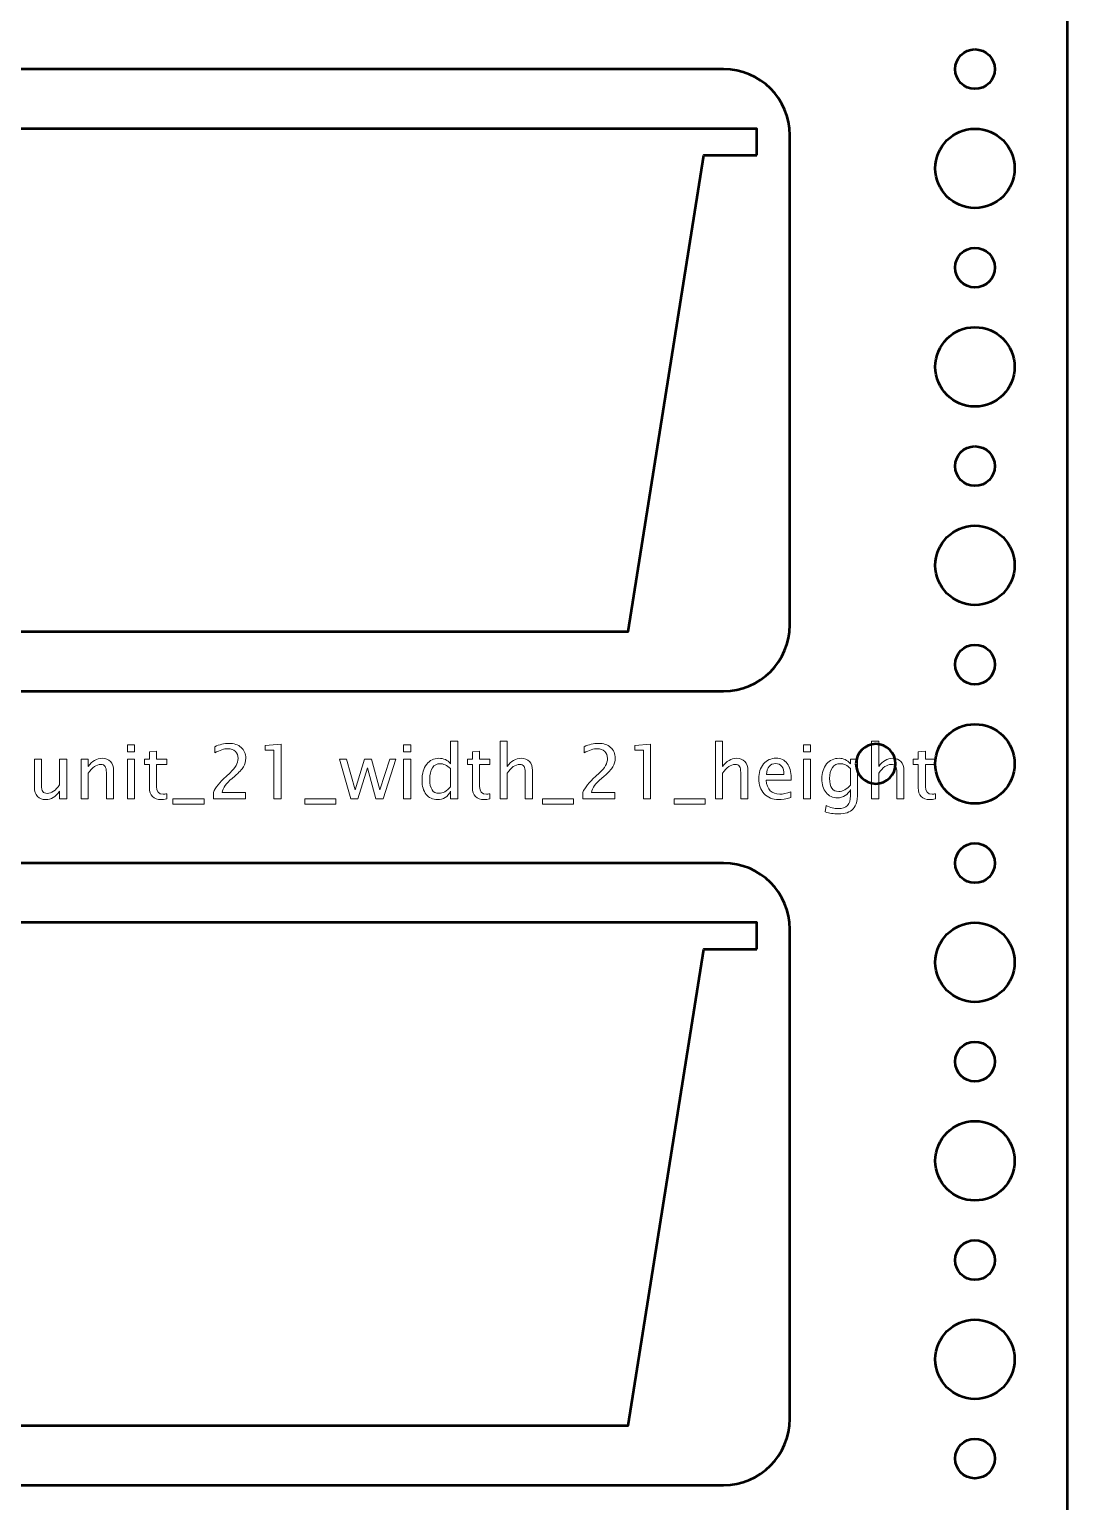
# Model space of a CAD drawing. Header units: centimetres. Extents: x -15.7 to 15.7, y -15.7 to 15.7.
# Drawn here: x 7.85 to 15.7, y -2.48 to 8.65 of the extents above; entities that cross this region are included whole.
import ezdxf

# ---------------------------------------------------------------- set-up
doc = ezdxf.new("R2010")
doc.units = ezdxf.units.CM
doc.header["$MEASUREMENT"] = 0
doc.layers.add('Layer 1', color=7, linetype='Continuous')

msp = doc.modelspace()

# ---------------------------------------------------------------- linework, layer by layer
at = {"layer": 'Layer 1', "lineweight": 53}
for centre, major_axis in [((15, 8.35), (0, 0.15)), ((15.00001, 7.59999), (0, 0.30001)), ((15, 6.85), (0, 0.15)), ((15.00001, 6.09999), (0, 0.30001)), ((15, 5.35), (0, 0.15)), ((15.00001, 4.59999), (0, 0.30001)), ((15, 3.85), (0, 0.15)), ((15.00001, 3.09999), (0, 0.30001)), ((15, 2.35), (0, 0.15)), ((15.00001, 1.59999), (0, 0.30001)), ((15, 0.85), (0, 0.15)), ((15.00001, 0.09999), (0, 0.30001)), ((15, -0.65), (0, 0.15)), ((15.00001, -1.40001), (0, 0.30001)), ((15, -2.15), (0, 0.15))]:
    msp.add_ellipse(centre, major_axis=major_axis, ratio=1, dxfattribs=at)
for points, knots in [([(-15.7, -15.2), (-15.7, -15.2), (-15.7, 15.2), (-15.7, 15.2), (-15.7, 15.2), (-15.7, 15.47614), (-15.47614, 15.7), (-15.2, 15.7), (-15.2, 15.7), (-15.2, 15.7), (15.2, 15.7), (15.2, 15.7), (15.2, 15.7), (15.47614, 15.7), (15.7, 15.47614), (15.7, 15.2), (15.7, 15.2), (15.7, 15.2), (15.7, -15.2), (15.7, -15.2), (15.7, -15.2), (15.7, -15.47614), (15.47614, -15.7), (15.2, -15.7), (15.2, -15.7), (15.2, -15.7), (-15.2, -15.7), (-15.2, -15.7), (-15.2, -15.7), (-15.47614, -15.7), (-15.7, -15.47614), (-15.7, -15.2)], [0, 0, 0, 0, 0.11111111, 0.11111111, 0.11111111, 0.11111111, 0.22222222, 0.22222222, 0.22222222, 0.22222222, 0.33333333, 0.33333333, 0.33333333, 0.33333333, 0.44444444, 0.44444444, 0.44444444, 0.44444444, 0.55555556, 0.55555556, 0.55555556, 0.55555556, 0.66666667, 0.66666667, 0.66666667, 0.66666667, 0.77777778, 0.77777778, 0.77777778, 0.77777778, 1, 1, 1, 1]), ([(1.4, 4.15), (1.4, 4.15), (1.4, 7.85), (1.4, 7.85), (1.4, 7.85), (1.4, 8.12614), (1.62386, 8.35), (1.9, 8.35), (1.9, 8.35), (1.9, 8.35), (13.1, 8.35), (13.1, 8.35), (13.1, 8.35), (13.37614, 8.35), (13.6, 8.12614), (13.6, 7.85), (13.6, 7.85), (13.6, 7.85), (13.6, 4.15), (13.6, 4.15), (13.6, 4.15), (13.6, 3.87386), (13.37614, 3.65), (13.1, 3.65), (13.1, 3.65), (13.1, 3.65), (1.9, 3.65), (1.9, 3.65), (1.9, 3.65), (1.62386, 3.65), (1.4, 3.87386), (1.4, 4.15)], [0, 0, 0, 0, 0.11111111, 0.11111111, 0.11111111, 0.11111111, 0.22222222, 0.22222222, 0.22222222, 0.22222222, 0.33333333, 0.33333333, 0.33333333, 0.33333333, 0.44444444, 0.44444444, 0.44444444, 0.44444444, 0.55555556, 0.55555556, 0.55555556, 0.55555556, 0.66666667, 0.66666667, 0.66666667, 0.66666667, 0.77777778, 0.77777778, 0.77777778, 0.77777778, 1, 1, 1, 1]), ([(14.1, 3.1), (14.1, 3.18284), (14.16716, 3.25), (14.25, 3.25), (14.25, 3.25), (14.33284, 3.25), (14.4, 3.18284), (14.4, 3.1), (14.4, 3.1), (14.4, 3.01716), (14.33284, 2.95), (14.25, 2.95), (14.25, 2.95), (14.16716, 2.95), (14.1, 3.01716), (14.1, 3.1)], [0, 0, 0, 0, 0.2, 0.2, 0.2, 0.2, 0.4, 0.4, 0.4, 0.4, 0.6, 0.6, 0.6, 0.6, 1, 1, 1, 1]), ([(1.4, -1.85), (1.4, -1.85), (1.4, 1.85), (1.4, 1.85), (1.4, 1.85), (1.4, 2.12614), (1.62386, 2.35), (1.9, 2.35), (1.9, 2.35), (1.9, 2.35), (13.1, 2.35), (13.1, 2.35), (13.1, 2.35), (13.37614, 2.35), (13.6, 2.12614), (13.6, 1.85), (13.6, 1.85), (13.6, 1.85), (13.6, -1.85), (13.6, -1.85), (13.6, -1.85), (13.6, -2.12614), (13.37614, -2.35), (13.1, -2.35), (13.1, -2.35), (13.1, -2.35), (1.9, -2.35), (1.9, -2.35), (1.9, -2.35), (1.62386, -2.35), (1.4, -2.12614), (1.4, -1.85)], [0, 0, 0, 0, 0.11111111, 0.11111111, 0.11111111, 0.11111111, 0.22222222, 0.22222222, 0.22222222, 0.22222222, 0.33333333, 0.33333333, 0.33333333, 0.33333333, 0.44444444, 0.44444444, 0.44444444, 0.44444444, 0.55555556, 0.55555556, 0.55555556, 0.55555556, 0.66666667, 0.66666667, 0.66666667, 0.66666667, 0.77777778, 0.77777778, 0.77777778, 0.77777778, 1, 1, 1, 1])]:
    msp.add_open_spline(points, degree=3, knots=knots, dxfattribs=at)
at = {"layer": 'Layer 1', "color": 4, "lineweight": 53}
for points in [[(13.35, 7.7), (13.35, 7.7), (12.95, 7.7), (12.95, 7.7), (12.95, 7.7), (12.95, 7.7), (12.37857, 4.1), (12.37857, 4.1), (12.37857, 4.1), (12.37857, 4.1), (2.62143, 4.1), (2.62143, 4.1), (2.62143, 4.1), (2.62143, 4.1), (2.05, 7.7), (2.05, 7.7), (2.05, 7.7), (2.05, 7.7), (1.65, 7.7), (1.65, 7.7), (1.65, 7.7), (1.65, 7.7), (1.65, 7.9), (1.65, 7.9), (1.65, 7.9), (1.65, 7.9), (13.35, 7.9), (13.35, 7.9), (13.35, 7.9), (13.35, 7.9), (13.35, 7.7), (13.35, 7.7)], [(13.35, 1.7), (13.35, 1.7), (12.95, 1.7), (12.95, 1.7), (12.95, 1.7), (12.95, 1.7), (12.37857, -1.9), (12.37857, -1.9), (12.37857, -1.9), (12.37857, -1.9), (2.62143, -1.9), (2.62143, -1.9), (2.62143, -1.9), (2.62143, -1.9), (2.05, 1.7), (2.05, 1.7), (2.05, 1.7), (2.05, 1.7), (1.65, 1.7), (1.65, 1.7), (1.65, 1.7), (1.65, 1.7), (1.65, 1.9), (1.65, 1.9), (1.65, 1.9), (1.65, 1.9), (13.35, 1.9), (13.35, 1.9), (13.35, 1.9), (13.35, 1.9), (13.35, 1.7), (13.35, 1.7)]]:
    msp.add_open_spline(points, degree=3, knots=[0, 0, 0, 0, 0.11111111, 0.11111111, 0.11111111, 0.11111111, 0.22222222, 0.22222222, 0.22222222, 0.22222222, 0.33333333, 0.33333333, 0.33333333, 0.33333333, 0.44444444, 0.44444444, 0.44444444, 0.44444444, 0.55555556, 0.55555556, 0.55555556, 0.55555556, 0.66666667, 0.66666667, 0.66666667, 0.66666667, 0.77777778, 0.77777778, 0.77777778, 0.77777778, 1, 1, 1, 1], dxfattribs=at)
at = {"layer": 'Layer 1', "color": 5, "lineweight": 9}
for points, knots in [([(8.59292, 3.19049), (8.59292, 3.19049), (8.59292, 3.24468), (8.59292, 3.24468), (8.59292, 3.24468), (8.59292, 3.24468), (8.6471, 3.24468), (8.6471, 3.24468), (8.6471, 3.24468), (8.6471, 3.24468), (8.6471, 3.19049), (8.6471, 3.19049), (8.6471, 3.19049), (8.6471, 3.19049), (8.59292, 3.19049), (8.59292, 3.19049)], [0, 0, 0, 0, 0.2, 0.2, 0.2, 0.2, 0.4, 0.4, 0.4, 0.4, 0.6, 0.6, 0.6, 0.6, 1, 1, 1, 1]), ([(9.24202, 2.83659), (9.24202, 2.83659), (9.24202, 2.884), (9.24202, 2.884), (9.24202, 2.884), (9.25782, 2.92097), (9.28971, 2.96133), (9.33779, 3.00489), (9.33779, 3.00489), (9.33779, 3.00489), (9.36883, 3.03273), (9.36883, 3.03273), (9.36883, 3.03273), (9.40881, 3.06905), (9.42885, 3.10498), (9.42885, 3.14073), (9.42885, 3.14073), (9.42885, 3.16359), (9.42198, 3.18146), (9.40834, 3.19454), (9.40834, 3.19454), (9.3947, 3.20762), (9.37579, 3.2142), (9.3518, 3.2142), (9.3518, 3.2142), (9.32377, 3.2142), (9.29056, 3.20348), (9.25218, 3.18203), (9.25218, 3.18203), (9.25218, 3.18203), (9.25218, 3.22944), (9.25218, 3.22944), (9.25218, 3.22944), (9.2884, 3.24637), (9.32443, 3.25484), (9.36036, 3.25484), (9.36036, 3.25484), (9.39856, 3.25484), (9.42922, 3.24459), (9.45237, 3.22398), (9.45237, 3.22398), (9.47541, 3.20338), (9.48699, 3.1761), (9.48699, 3.14205), (9.48699, 3.14205), (9.48699, 3.11759), (9.48115, 3.09586), (9.46949, 3.07695), (9.46949, 3.07695), (9.45773, 3.05794), (9.436, 3.03499), (9.40411, 3.0079), (9.40411, 3.0079), (9.40411, 3.0079), (9.38313, 2.99002), (9.38313, 2.99002), (9.38313, 2.99002), (9.33948, 2.95305), (9.31427, 2.91768), (9.30749, 2.884), (9.30749, 2.884), (9.30749, 2.884), (9.48529, 2.884), (9.48529, 2.884), (9.48529, 2.884), (9.48529, 2.884), (9.48529, 2.83659), (9.48529, 2.83659), (9.48529, 2.83659), (9.48529, 2.83659), (9.24202, 2.83659), (9.24202, 2.83659)], [0, 0, 0, 0, 0.05263158, 0.05263158, 0.05263158, 0.05263158, 0.10526316, 0.10526316, 0.10526316, 0.10526316, 0.15789474, 0.15789474, 0.15789474, 0.15789474, 0.21052632, 0.21052632, 0.21052632, 0.21052632, 0.26315789, 0.26315789, 0.26315789, 0.26315789, 0.31578947, 0.31578947, 0.31578947, 0.31578947, 0.36842105, 0.36842105, 0.36842105, 0.36842105, 0.42105263, 0.42105263, 0.42105263, 0.42105263, 0.47368421, 0.47368421, 0.47368421, 0.47368421, 0.52631579, 0.52631579, 0.52631579, 0.52631579, 0.57894737, 0.57894737, 0.57894737, 0.57894737, 0.63157895, 0.63157895, 0.63157895, 0.63157895, 0.68421053, 0.68421053, 0.68421053, 0.68421053, 0.73684211, 0.73684211, 0.73684211, 0.73684211, 0.78947368, 0.78947368, 0.78947368, 0.78947368, 0.84210526, 0.84210526, 0.84210526, 0.84210526, 0.89473684, 0.89473684, 0.89473684, 0.89473684, 1, 1, 1, 1]), ([(9.69996, 2.83659), (9.69996, 2.83659), (9.69996, 3.20404), (9.69996, 3.20404), (9.69996, 3.20404), (9.69996, 3.20404), (9.63505, 3.20404), (9.63505, 3.20404), (9.63505, 3.20404), (9.63505, 3.20404), (9.63505, 3.23791), (9.63505, 3.23791), (9.63505, 3.23791), (9.63505, 3.23791), (9.75415, 3.24807), (9.75415, 3.24807), (9.75415, 3.24807), (9.75415, 3.24807), (9.75415, 2.83659), (9.75415, 2.83659), (9.75415, 2.83659), (9.75415, 2.83659), (9.69996, 2.83659), (9.69996, 2.83659)], [0, 0, 0, 0, 0.14285714, 0.14285714, 0.14285714, 0.14285714, 0.28571429, 0.28571429, 0.28571429, 0.28571429, 0.42857143, 0.42857143, 0.42857143, 0.42857143, 0.57142857, 0.57142857, 0.57142857, 0.57142857, 0.71428571, 0.71428571, 0.71428571, 0.71428571, 1, 1, 1, 1]), ([(10.6803, 3.19049), (10.6803, 3.19049), (10.6803, 3.24468), (10.6803, 3.24468), (10.6803, 3.24468), (10.6803, 3.24468), (10.73448, 3.24468), (10.73448, 3.24468), (10.73448, 3.24468), (10.73448, 3.24468), (10.73448, 3.19049), (10.73448, 3.19049), (10.73448, 3.19049), (10.73448, 3.19049), (10.6803, 3.19049), (10.6803, 3.19049)], [0, 0, 0, 0, 0.2, 0.2, 0.2, 0.2, 0.4, 0.4, 0.4, 0.4, 0.6, 0.6, 0.6, 0.6, 1, 1, 1, 1]), ([(11.03589, 2.83659), (11.03589, 2.83659), (11.03589, 2.89275), (11.03589, 2.89275), (11.03589, 2.89275), (11.01378, 2.8508), (10.98048, 2.82982), (10.93598, 2.82982), (10.93598, 2.82982), (10.89986, 2.82982), (10.87145, 2.84289), (10.85075, 2.86914), (10.85075, 2.86914), (10.83006, 2.89539), (10.81971, 2.93123), (10.81971, 2.97667), (10.81971, 2.97667), (10.81971, 3.02634), (10.83147, 3.06632), (10.85489, 3.09661), (10.85489, 3.09661), (10.87841, 3.12681), (10.90927, 3.14195), (10.94756, 3.14195), (10.94756, 3.14195), (10.98302, 3.14195), (11.01256, 3.12841), (11.03589, 3.10122), (11.03589, 3.10122), (11.03589, 3.10122), (11.03589, 3.27177), (11.03589, 3.27177), (11.03589, 3.27177), (11.03589, 3.27177), (11.09008, 3.27177), (11.09008, 3.27177), (11.09008, 3.27177), (11.09008, 3.27177), (11.09008, 2.83659), (11.09008, 2.83659), (11.09008, 2.83659), (11.09008, 2.83659), (11.03589, 2.83659), (11.03589, 2.83659)], [0, 0, 0, 0, 0.08333333, 0.08333333, 0.08333333, 0.08333333, 0.16666667, 0.16666667, 0.16666667, 0.16666667, 0.25, 0.25, 0.25, 0.25, 0.33333333, 0.33333333, 0.33333333, 0.33333333, 0.41666667, 0.41666667, 0.41666667, 0.41666667, 0.5, 0.5, 0.5, 0.5, 0.58333333, 0.58333333, 0.58333333, 0.58333333, 0.66666667, 0.66666667, 0.66666667, 0.66666667, 0.75, 0.75, 0.75, 0.75, 0.83333333, 0.83333333, 0.83333333, 0.83333333, 1, 1, 1, 1]), ([(11.40974, 2.83659), (11.40974, 2.83659), (11.40974, 3.27177), (11.40974, 3.27177), (11.40974, 3.27177), (11.40974, 3.27177), (11.46392, 3.27177), (11.46392, 3.27177), (11.46392, 3.27177), (11.46392, 3.27177), (11.46392, 3.07921), (11.46392, 3.07921), (11.46392, 3.07921), (11.49261, 3.12107), (11.5278, 3.14195), (11.56938, 3.14195), (11.56938, 3.14195), (11.59553, 3.14195), (11.61632, 3.13377), (11.63166, 3.1173), (11.63166, 3.1173), (11.64699, 3.10094), (11.6547, 3.07883), (11.6547, 3.05117), (11.6547, 3.05117), (11.6547, 3.05117), (11.6547, 2.83659), (11.6547, 2.83659), (11.6547, 2.83659), (11.6547, 2.83659), (11.60052, 2.83659), (11.60052, 2.83659), (11.60052, 2.83659), (11.60052, 2.83659), (11.60052, 3.03349), (11.60052, 3.03349), (11.60052, 3.03349), (11.60052, 3.05569), (11.59722, 3.07149), (11.59073, 3.0809), (11.59073, 3.0809), (11.58415, 3.0904), (11.57333, 3.0951), (11.55818, 3.0951), (11.55818, 3.0951), (11.52488, 3.0951), (11.49346, 3.07337), (11.46392, 3.02991), (11.46392, 3.02991), (11.46392, 3.02991), (11.46392, 2.83659), (11.46392, 2.83659), (11.46392, 2.83659), (11.46392, 2.83659), (11.40974, 2.83659), (11.40974, 2.83659)], [0, 0, 0, 0, 0.06666667, 0.06666667, 0.06666667, 0.06666667, 0.13333333, 0.13333333, 0.13333333, 0.13333333, 0.2, 0.2, 0.2, 0.2, 0.26666667, 0.26666667, 0.26666667, 0.26666667, 0.33333333, 0.33333333, 0.33333333, 0.33333333, 0.4, 0.4, 0.4, 0.4, 0.46666667, 0.46666667, 0.46666667, 0.46666667, 0.53333333, 0.53333333, 0.53333333, 0.53333333, 0.6, 0.6, 0.6, 0.6, 0.66666667, 0.66666667, 0.66666667, 0.66666667, 0.73333333, 0.73333333, 0.73333333, 0.73333333, 0.8, 0.8, 0.8, 0.8, 0.86666667, 0.86666667, 0.86666667, 0.86666667, 1, 1, 1, 1]), ([(12.03495, 2.83659), (12.03495, 2.83659), (12.03495, 2.884), (12.03495, 2.884), (12.03495, 2.884), (12.05075, 2.92097), (12.08264, 2.96133), (12.13072, 3.00489), (12.13072, 3.00489), (12.13072, 3.00489), (12.16176, 3.03273), (12.16176, 3.03273), (12.16176, 3.03273), (12.20174, 3.06905), (12.22178, 3.10498), (12.22178, 3.14073), (12.22178, 3.14073), (12.22178, 3.16359), (12.21491, 3.18146), (12.20127, 3.19454), (12.20127, 3.19454), (12.18763, 3.20762), (12.16872, 3.2142), (12.14473, 3.2142), (12.14473, 3.2142), (12.1167, 3.2142), (12.08349, 3.20348), (12.04511, 3.18203), (12.04511, 3.18203), (12.04511, 3.18203), (12.04511, 3.22944), (12.04511, 3.22944), (12.04511, 3.22944), (12.08133, 3.24637), (12.11736, 3.25484), (12.15329, 3.25484), (12.15329, 3.25484), (12.19149, 3.25484), (12.22215, 3.24459), (12.2453, 3.22398), (12.2453, 3.22398), (12.26834, 3.20338), (12.27992, 3.1761), (12.27992, 3.14205), (12.27992, 3.14205), (12.27992, 3.11759), (12.27408, 3.09586), (12.26242, 3.07695), (12.26242, 3.07695), (12.25066, 3.05794), (12.22893, 3.03499), (12.19704, 3.0079), (12.19704, 3.0079), (12.19704, 3.0079), (12.17606, 2.99002), (12.17606, 2.99002), (12.17606, 2.99002), (12.13241, 2.95305), (12.1072, 2.91768), (12.10042, 2.884), (12.10042, 2.884), (12.10042, 2.884), (12.27822, 2.884), (12.27822, 2.884), (12.27822, 2.884), (12.27822, 2.884), (12.27822, 2.83659), (12.27822, 2.83659), (12.27822, 2.83659), (12.27822, 2.83659), (12.03495, 2.83659), (12.03495, 2.83659)], [0, 0, 0, 0, 0.05263158, 0.05263158, 0.05263158, 0.05263158, 0.10526316, 0.10526316, 0.10526316, 0.10526316, 0.15789474, 0.15789474, 0.15789474, 0.15789474, 0.21052632, 0.21052632, 0.21052632, 0.21052632, 0.26315789, 0.26315789, 0.26315789, 0.26315789, 0.31578947, 0.31578947, 0.31578947, 0.31578947, 0.36842105, 0.36842105, 0.36842105, 0.36842105, 0.42105263, 0.42105263, 0.42105263, 0.42105263, 0.47368421, 0.47368421, 0.47368421, 0.47368421, 0.52631579, 0.52631579, 0.52631579, 0.52631579, 0.57894737, 0.57894737, 0.57894737, 0.57894737, 0.63157895, 0.63157895, 0.63157895, 0.63157895, 0.68421053, 0.68421053, 0.68421053, 0.68421053, 0.73684211, 0.73684211, 0.73684211, 0.73684211, 0.78947368, 0.78947368, 0.78947368, 0.78947368, 0.84210526, 0.84210526, 0.84210526, 0.84210526, 0.89473684, 0.89473684, 0.89473684, 0.89473684, 1, 1, 1, 1]), ([(12.49289, 2.83659), (12.49289, 2.83659), (12.49289, 3.20404), (12.49289, 3.20404), (12.49289, 3.20404), (12.49289, 3.20404), (12.42798, 3.20404), (12.42798, 3.20404), (12.42798, 3.20404), (12.42798, 3.20404), (12.42798, 3.23791), (12.42798, 3.23791), (12.42798, 3.23791), (12.42798, 3.23791), (12.54708, 3.24807), (12.54708, 3.24807), (12.54708, 3.24807), (12.54708, 3.24807), (12.54708, 2.83659), (12.54708, 2.83659), (12.54708, 2.83659), (12.54708, 2.83659), (12.49289, 2.83659), (12.49289, 2.83659)], [0, 0, 0, 0, 0.14285714, 0.14285714, 0.14285714, 0.14285714, 0.28571429, 0.28571429, 0.28571429, 0.28571429, 0.42857143, 0.42857143, 0.42857143, 0.42857143, 0.57142857, 0.57142857, 0.57142857, 0.57142857, 0.71428571, 0.71428571, 0.71428571, 0.71428571, 1, 1, 1, 1]), ([(13.03833, 2.83659), (13.03833, 2.83659), (13.03833, 3.27177), (13.03833, 3.27177), (13.03833, 3.27177), (13.03833, 3.27177), (13.09251, 3.27177), (13.09251, 3.27177), (13.09251, 3.27177), (13.09251, 3.27177), (13.09251, 3.07921), (13.09251, 3.07921), (13.09251, 3.07921), (13.1212, 3.12107), (13.15639, 3.14195), (13.19797, 3.14195), (13.19797, 3.14195), (13.22412, 3.14195), (13.24491, 3.13377), (13.26025, 3.1173), (13.26025, 3.1173), (13.27558, 3.10094), (13.28329, 3.07883), (13.28329, 3.05117), (13.28329, 3.05117), (13.28329, 3.05117), (13.28329, 2.83659), (13.28329, 2.83659), (13.28329, 2.83659), (13.28329, 2.83659), (13.22911, 2.83659), (13.22911, 2.83659), (13.22911, 2.83659), (13.22911, 2.83659), (13.22911, 3.03349), (13.22911, 3.03349), (13.22911, 3.03349), (13.22911, 3.05569), (13.22581, 3.07149), (13.21932, 3.0809), (13.21932, 3.0809), (13.21274, 3.0904), (13.20192, 3.0951), (13.18677, 3.0951), (13.18677, 3.0951), (13.15347, 3.0951), (13.12205, 3.07337), (13.09251, 3.02991), (13.09251, 3.02991), (13.09251, 3.02991), (13.09251, 2.83659), (13.09251, 2.83659), (13.09251, 2.83659), (13.09251, 2.83659), (13.03833, 2.83659), (13.03833, 2.83659)], [0, 0, 0, 0, 0.06666667, 0.06666667, 0.06666667, 0.06666667, 0.13333333, 0.13333333, 0.13333333, 0.13333333, 0.2, 0.2, 0.2, 0.2, 0.26666667, 0.26666667, 0.26666667, 0.26666667, 0.33333333, 0.33333333, 0.33333333, 0.33333333, 0.4, 0.4, 0.4, 0.4, 0.46666667, 0.46666667, 0.46666667, 0.46666667, 0.53333333, 0.53333333, 0.53333333, 0.53333333, 0.6, 0.6, 0.6, 0.6, 0.66666667, 0.66666667, 0.66666667, 0.66666667, 0.73333333, 0.73333333, 0.73333333, 0.73333333, 0.8, 0.8, 0.8, 0.8, 0.86666667, 0.86666667, 0.86666667, 0.86666667, 1, 1, 1, 1]), ([(13.70315, 3.19049), (13.70315, 3.19049), (13.70315, 3.24468), (13.70315, 3.24468), (13.70315, 3.24468), (13.70315, 3.24468), (13.75733, 3.24468), (13.75733, 3.24468), (13.75733, 3.24468), (13.75733, 3.24468), (13.75733, 3.19049), (13.75733, 3.19049), (13.75733, 3.19049), (13.75733, 3.19049), (13.70315, 3.19049), (13.70315, 3.19049)], [0, 0, 0, 0, 0.2, 0.2, 0.2, 0.2, 0.4, 0.4, 0.4, 0.4, 0.6, 0.6, 0.6, 0.6, 1, 1, 1, 1]), ([(14.2182, 2.83659), (14.2182, 2.83659), (14.2182, 3.27177), (14.2182, 3.27177), (14.2182, 3.27177), (14.2182, 3.27177), (14.27238, 3.27177), (14.27238, 3.27177), (14.27238, 3.27177), (14.27238, 3.27177), (14.27238, 3.07921), (14.27238, 3.07921), (14.27238, 3.07921), (14.30107, 3.12107), (14.33626, 3.14195), (14.37784, 3.14195), (14.37784, 3.14195), (14.40399, 3.14195), (14.42478, 3.13377), (14.44012, 3.1173), (14.44012, 3.1173), (14.45545, 3.10094), (14.46316, 3.07883), (14.46316, 3.05117), (14.46316, 3.05117), (14.46316, 3.05117), (14.46316, 2.83659), (14.46316, 2.83659), (14.46316, 2.83659), (14.46316, 2.83659), (14.40898, 2.83659), (14.40898, 2.83659), (14.40898, 2.83659), (14.40898, 2.83659), (14.40898, 3.03349), (14.40898, 3.03349), (14.40898, 3.03349), (14.40898, 3.05569), (14.40568, 3.07149), (14.39919, 3.0809), (14.39919, 3.0809), (14.39261, 3.0904), (14.38179, 3.0951), (14.36664, 3.0951), (14.36664, 3.0951), (14.33334, 3.0951), (14.30192, 3.07337), (14.27238, 3.02991), (14.27238, 3.02991), (14.27238, 3.02991), (14.27238, 2.83659), (14.27238, 2.83659), (14.27238, 2.83659), (14.27238, 2.83659), (14.2182, 2.83659), (14.2182, 2.83659)], [0, 0, 0, 0, 0.06666667, 0.06666667, 0.06666667, 0.06666667, 0.13333333, 0.13333333, 0.13333333, 0.13333333, 0.2, 0.2, 0.2, 0.2, 0.26666667, 0.26666667, 0.26666667, 0.26666667, 0.33333333, 0.33333333, 0.33333333, 0.33333333, 0.4, 0.4, 0.4, 0.4, 0.46666667, 0.46666667, 0.46666667, 0.46666667, 0.53333333, 0.53333333, 0.53333333, 0.53333333, 0.6, 0.6, 0.6, 0.6, 0.66666667, 0.66666667, 0.66666667, 0.66666667, 0.73333333, 0.73333333, 0.73333333, 0.73333333, 0.8, 0.8, 0.8, 0.8, 0.86666667, 0.86666667, 0.86666667, 0.86666667, 1, 1, 1, 1]), ([(8.07965, 2.83659), (8.07965, 2.83659), (8.07965, 2.89285), (8.07965, 2.89285), (8.07965, 2.89285), (8.05077, 2.8508), (8.01568, 2.82982), (7.97448, 2.82982), (7.97448, 2.82982), (7.94832, 2.82982), (7.92753, 2.838), (7.91211, 2.85446), (7.91211, 2.85446), (7.89658, 2.87093), (7.88887, 2.89303), (7.88887, 2.92097), (7.88887, 2.92097), (7.88887, 2.92097), (7.88887, 3.13574), (7.88887, 3.13574), (7.88887, 3.13574), (7.88887, 3.13574), (7.94306, 3.13574), (7.94306, 3.13574), (7.94306, 3.13574), (7.94306, 3.13574), (7.94306, 2.93866), (7.94306, 2.93866), (7.94306, 2.93866), (7.94306, 2.91618), (7.94635, 2.90028), (7.95284, 2.89087), (7.95284, 2.89087), (7.95942, 2.88137), (7.97034, 2.87667), (7.98567, 2.87667), (7.98567, 2.87667), (8.01878, 2.87667), (8.05021, 2.8984), (8.07965, 2.94195), (8.07965, 2.94195), (8.07965, 2.94195), (8.07965, 3.13574), (8.07965, 3.13574), (8.07965, 3.13574), (8.07965, 3.13574), (8.13384, 3.13574), (8.13384, 3.13574), (8.13384, 3.13574), (8.13384, 3.13574), (8.13384, 2.83659), (8.13384, 2.83659), (8.13384, 2.83659), (8.13384, 2.83659), (8.07965, 2.83659), (8.07965, 2.83659)], [0, 0, 0, 0, 0.06666667, 0.06666667, 0.06666667, 0.06666667, 0.13333333, 0.13333333, 0.13333333, 0.13333333, 0.2, 0.2, 0.2, 0.2, 0.26666667, 0.26666667, 0.26666667, 0.26666667, 0.33333333, 0.33333333, 0.33333333, 0.33333333, 0.4, 0.4, 0.4, 0.4, 0.46666667, 0.46666667, 0.46666667, 0.46666667, 0.53333333, 0.53333333, 0.53333333, 0.53333333, 0.6, 0.6, 0.6, 0.6, 0.66666667, 0.66666667, 0.66666667, 0.66666667, 0.73333333, 0.73333333, 0.73333333, 0.73333333, 0.8, 0.8, 0.8, 0.8, 0.86666667, 0.86666667, 0.86666667, 0.86666667, 1, 1, 1, 1]), ([(8.24259, 2.83659), (8.24259, 2.83659), (8.24259, 3.13574), (8.24259, 3.13574), (8.24259, 3.13574), (8.24259, 3.13574), (8.29677, 3.13574), (8.29677, 3.13574), (8.29677, 3.13574), (8.29677, 3.13574), (8.29677, 3.07921), (8.29677, 3.07921), (8.29677, 3.07921), (8.32546, 3.12107), (8.36065, 3.14195), (8.40223, 3.14195), (8.40223, 3.14195), (8.42838, 3.14195), (8.44917, 3.13377), (8.46451, 3.1173), (8.46451, 3.1173), (8.47984, 3.10094), (8.48755, 3.07883), (8.48755, 3.05117), (8.48755, 3.05117), (8.48755, 3.05117), (8.48755, 2.83659), (8.48755, 2.83659), (8.48755, 2.83659), (8.48755, 2.83659), (8.43337, 2.83659), (8.43337, 2.83659), (8.43337, 2.83659), (8.43337, 2.83659), (8.43337, 3.03349), (8.43337, 3.03349), (8.43337, 3.03349), (8.43337, 3.05569), (8.43007, 3.07149), (8.42358, 3.0809), (8.42358, 3.0809), (8.417, 3.0904), (8.40618, 3.0951), (8.39103, 3.0951), (8.39103, 3.0951), (8.35773, 3.0951), (8.32631, 3.07337), (8.29677, 3.02991), (8.29677, 3.02991), (8.29677, 3.02991), (8.29677, 2.83659), (8.29677, 2.83659), (8.29677, 2.83659), (8.29677, 2.83659), (8.24259, 2.83659), (8.24259, 2.83659)], [0, 0, 0, 0, 0.06666667, 0.06666667, 0.06666667, 0.06666667, 0.13333333, 0.13333333, 0.13333333, 0.13333333, 0.2, 0.2, 0.2, 0.2, 0.26666667, 0.26666667, 0.26666667, 0.26666667, 0.33333333, 0.33333333, 0.33333333, 0.33333333, 0.4, 0.4, 0.4, 0.4, 0.46666667, 0.46666667, 0.46666667, 0.46666667, 0.53333333, 0.53333333, 0.53333333, 0.53333333, 0.6, 0.6, 0.6, 0.6, 0.66666667, 0.66666667, 0.66666667, 0.66666667, 0.73333333, 0.73333333, 0.73333333, 0.73333333, 0.8, 0.8, 0.8, 0.8, 0.86666667, 0.86666667, 0.86666667, 0.86666667, 1, 1, 1, 1]), ([(8.59292, 2.83659), (8.59292, 2.83659), (8.59292, 3.13574), (8.59292, 3.13574), (8.59292, 3.13574), (8.59292, 3.13574), (8.6471, 3.13574), (8.6471, 3.13574), (8.6471, 3.13574), (8.6471, 3.13574), (8.6471, 2.83659), (8.6471, 2.83659), (8.6471, 2.83659), (8.6471, 2.83659), (8.59292, 2.83659), (8.59292, 2.83659)], [0, 0, 0, 0, 0.2, 0.2, 0.2, 0.2, 0.4, 0.4, 0.4, 0.4, 0.6, 0.6, 0.6, 0.6, 1, 1, 1, 1]), ([(8.88981, 2.83668), (8.87306, 2.83207), (8.85848, 2.82982), (8.84616, 2.82982), (8.84616, 2.82982), (8.8185, 2.82982), (8.79696, 2.83772), (8.78153, 2.85352), (8.78153, 2.85352), (8.76601, 2.86933), (8.75829, 2.89125), (8.75829, 2.91937), (8.75829, 2.91937), (8.75829, 2.91937), (8.75829, 3.0951), (8.75829, 3.0951), (8.75829, 3.0951), (8.75829, 3.0951), (8.72085, 3.0951), (8.72085, 3.0951), (8.72085, 3.0951), (8.72085, 3.0951), (8.72085, 3.13574), (8.72085, 3.13574), (8.72085, 3.13574), (8.72085, 3.13574), (8.75829, 3.13574), (8.75829, 3.13574), (8.75829, 3.13574), (8.75829, 3.13574), (8.75829, 3.18984), (8.75829, 3.18984), (8.75829, 3.18984), (8.75829, 3.18984), (8.81248, 3.19501), (8.81248, 3.19501), (8.81248, 3.19501), (8.81248, 3.19501), (8.81248, 3.13574), (8.81248, 3.13574), (8.81248, 3.13574), (8.81248, 3.13574), (8.89094, 3.13574), (8.89094, 3.13574), (8.89094, 3.13574), (8.89094, 3.13574), (8.89094, 3.0951), (8.89094, 3.0951), (8.89094, 3.0951), (8.89094, 3.0951), (8.81248, 3.0951), (8.81248, 3.0951), (8.81248, 3.0951), (8.81248, 3.0951), (8.81248, 2.92916), (8.81248, 2.92916), (8.81248, 2.92916), (8.81248, 2.89002), (8.82951, 2.87046), (8.86347, 2.87046), (8.86347, 2.87046), (8.87071, 2.87046), (8.87946, 2.87168), (8.88981, 2.87403), (8.88981, 2.87403), (8.88981, 2.87403), (8.88981, 2.83668), (8.88981, 2.83668)], [0, 0, 0, 0, 0.05555556, 0.05555556, 0.05555556, 0.05555556, 0.11111111, 0.11111111, 0.11111111, 0.11111111, 0.16666667, 0.16666667, 0.16666667, 0.16666667, 0.22222222, 0.22222222, 0.22222222, 0.22222222, 0.27777778, 0.27777778, 0.27777778, 0.27777778, 0.33333333, 0.33333333, 0.33333333, 0.33333333, 0.38888889, 0.38888889, 0.38888889, 0.38888889, 0.44444444, 0.44444444, 0.44444444, 0.44444444, 0.5, 0.5, 0.5, 0.5, 0.55555556, 0.55555556, 0.55555556, 0.55555556, 0.61111111, 0.61111111, 0.61111111, 0.61111111, 0.66666667, 0.66666667, 0.66666667, 0.66666667, 0.72222222, 0.72222222, 0.72222222, 0.72222222, 0.77777778, 0.77777778, 0.77777778, 0.77777778, 0.83333333, 0.83333333, 0.83333333, 0.83333333, 0.88888889, 0.88888889, 0.88888889, 0.88888889, 1, 1, 1, 1]), ([(10.28039, 2.83659), (10.28039, 2.83659), (10.1946, 3.13574), (10.1946, 3.13574), (10.1946, 3.13574), (10.1946, 3.13574), (10.24747, 3.13574), (10.24747, 3.13574), (10.24747, 3.13574), (10.24747, 3.13574), (10.31322, 2.90348), (10.31322, 2.90348), (10.31322, 2.90348), (10.31322, 2.90348), (10.38415, 3.13574), (10.38415, 3.13574), (10.38415, 3.13574), (10.38415, 3.13574), (10.43834, 3.13574), (10.43834, 3.13574), (10.43834, 3.13574), (10.43834, 3.13574), (10.50071, 2.90385), (10.50071, 2.90385), (10.50071, 2.90385), (10.50071, 2.90385), (10.57616, 3.13574), (10.57616, 3.13574), (10.57616, 3.13574), (10.57616, 3.13574), (10.62244, 3.13574), (10.62244, 3.13574), (10.62244, 3.13574), (10.62244, 3.13574), (10.52479, 2.83659), (10.52479, 2.83659), (10.52479, 2.83659), (10.52479, 2.83659), (10.47061, 2.83659), (10.47061, 2.83659), (10.47061, 2.83659), (10.47061, 2.83659), (10.40645, 3.06989), (10.40645, 3.06989), (10.40645, 3.06989), (10.40645, 3.06989), (10.33458, 2.83659), (10.33458, 2.83659), (10.33458, 2.83659), (10.33458, 2.83659), (10.28039, 2.83659), (10.28039, 2.83659)], [0, 0, 0, 0, 0.07142857, 0.07142857, 0.07142857, 0.07142857, 0.14285714, 0.14285714, 0.14285714, 0.14285714, 0.21428571, 0.21428571, 0.21428571, 0.21428571, 0.28571429, 0.28571429, 0.28571429, 0.28571429, 0.35714286, 0.35714286, 0.35714286, 0.35714286, 0.42857143, 0.42857143, 0.42857143, 0.42857143, 0.5, 0.5, 0.5, 0.5, 0.57142857, 0.57142857, 0.57142857, 0.57142857, 0.64285714, 0.64285714, 0.64285714, 0.64285714, 0.71428571, 0.71428571, 0.71428571, 0.71428571, 0.78571429, 0.78571429, 0.78571429, 0.78571429, 0.85714286, 0.85714286, 0.85714286, 0.85714286, 1, 1, 1, 1]), ([(10.6803, 2.83659), (10.6803, 2.83659), (10.6803, 3.13574), (10.6803, 3.13574), (10.6803, 3.13574), (10.6803, 3.13574), (10.73448, 3.13574), (10.73448, 3.13574), (10.73448, 3.13574), (10.73448, 3.13574), (10.73448, 2.83659), (10.73448, 2.83659), (10.73448, 2.83659), (10.73448, 2.83659), (10.6803, 2.83659), (10.6803, 2.83659)], [0, 0, 0, 0, 0.2, 0.2, 0.2, 0.2, 0.4, 0.4, 0.4, 0.4, 0.6, 0.6, 0.6, 0.6, 1, 1, 1, 1]), ([(11.33241, 2.83668), (11.31566, 2.83207), (11.30108, 2.82982), (11.28876, 2.82982), (11.28876, 2.82982), (11.2611, 2.82982), (11.23956, 2.83772), (11.22413, 2.85352), (11.22413, 2.85352), (11.20861, 2.86933), (11.20089, 2.89125), (11.20089, 2.91937), (11.20089, 2.91937), (11.20089, 2.91937), (11.20089, 3.0951), (11.20089, 3.0951), (11.20089, 3.0951), (11.20089, 3.0951), (11.16345, 3.0951), (11.16345, 3.0951), (11.16345, 3.0951), (11.16345, 3.0951), (11.16345, 3.13574), (11.16345, 3.13574), (11.16345, 3.13574), (11.16345, 3.13574), (11.20089, 3.13574), (11.20089, 3.13574), (11.20089, 3.13574), (11.20089, 3.13574), (11.20089, 3.18984), (11.20089, 3.18984), (11.20089, 3.18984), (11.20089, 3.18984), (11.25508, 3.19501), (11.25508, 3.19501), (11.25508, 3.19501), (11.25508, 3.19501), (11.25508, 3.13574), (11.25508, 3.13574), (11.25508, 3.13574), (11.25508, 3.13574), (11.33354, 3.13574), (11.33354, 3.13574), (11.33354, 3.13574), (11.33354, 3.13574), (11.33354, 3.0951), (11.33354, 3.0951), (11.33354, 3.0951), (11.33354, 3.0951), (11.25508, 3.0951), (11.25508, 3.0951), (11.25508, 3.0951), (11.25508, 3.0951), (11.25508, 2.92916), (11.25508, 2.92916), (11.25508, 2.92916), (11.25508, 2.89002), (11.27211, 2.87046), (11.30607, 2.87046), (11.30607, 2.87046), (11.31331, 2.87046), (11.32206, 2.87168), (11.33241, 2.87403), (11.33241, 2.87403), (11.33241, 2.87403), (11.33241, 2.83668), (11.33241, 2.83668)], [0, 0, 0, 0, 0.05555556, 0.05555556, 0.05555556, 0.05555556, 0.11111111, 0.11111111, 0.11111111, 0.11111111, 0.16666667, 0.16666667, 0.16666667, 0.16666667, 0.22222222, 0.22222222, 0.22222222, 0.22222222, 0.27777778, 0.27777778, 0.27777778, 0.27777778, 0.33333333, 0.33333333, 0.33333333, 0.33333333, 0.38888889, 0.38888889, 0.38888889, 0.38888889, 0.44444444, 0.44444444, 0.44444444, 0.44444444, 0.5, 0.5, 0.5, 0.5, 0.55555556, 0.55555556, 0.55555556, 0.55555556, 0.61111111, 0.61111111, 0.61111111, 0.61111111, 0.66666667, 0.66666667, 0.66666667, 0.66666667, 0.72222222, 0.72222222, 0.72222222, 0.72222222, 0.77777778, 0.77777778, 0.77777778, 0.77777778, 0.83333333, 0.83333333, 0.83333333, 0.83333333, 0.88888889, 0.88888889, 0.88888889, 0.88888889, 1, 1, 1, 1]), ([(13.60822, 2.84619), (13.57182, 2.83527), (13.54068, 2.82982), (13.51471, 2.82982), (13.51471, 2.82982), (13.47041, 2.82982), (13.43438, 2.84449), (13.40662, 2.87375), (13.40662, 2.87375), (13.37887, 2.90301), (13.36495, 2.94092), (13.36495, 2.98758), (13.36495, 2.98758), (13.36495, 3.03283), (13.37718, 3.06999), (13.40173, 3.09905), (13.40173, 3.09905), (13.42629, 3.12803), (13.45771, 3.14252), (13.49599, 3.14252), (13.49599, 3.14252), (13.53221, 3.14252), (13.56025, 3.12963), (13.58, 3.10385), (13.58, 3.10385), (13.59976, 3.07808), (13.60963, 3.04158), (13.60963, 2.99426), (13.60963, 2.99426), (13.60963, 2.99426), (13.60935, 2.9777), (13.60935, 2.9777), (13.60935, 2.9777), (13.60935, 2.9777), (13.42026, 2.9777), (13.42026, 2.9777), (13.42026, 2.9777), (13.42817, 2.9062), (13.46307, 2.87046), (13.52487, 2.87046), (13.52487, 2.87046), (13.54755, 2.87046), (13.5753, 2.87685), (13.60822, 2.88965), (13.60822, 2.88965), (13.60822, 2.88965), (13.60822, 2.84619), (13.60822, 2.84619)], [0, 0, 0, 0, 0.07692308, 0.07692308, 0.07692308, 0.07692308, 0.15384615, 0.15384615, 0.15384615, 0.15384615, 0.23076923, 0.23076923, 0.23076923, 0.23076923, 0.30769231, 0.30769231, 0.30769231, 0.30769231, 0.38461538, 0.38461538, 0.38461538, 0.38461538, 0.46153846, 0.46153846, 0.46153846, 0.46153846, 0.53846154, 0.53846154, 0.53846154, 0.53846154, 0.61538462, 0.61538462, 0.61538462, 0.61538462, 0.69230769, 0.69230769, 0.69230769, 0.69230769, 0.76923077, 0.76923077, 0.76923077, 0.76923077, 0.84615385, 0.84615385, 0.84615385, 0.84615385, 1, 1, 1, 1]), ([(13.70315, 2.83659), (13.70315, 2.83659), (13.70315, 3.13574), (13.70315, 3.13574), (13.70315, 3.13574), (13.70315, 3.13574), (13.75733, 3.13574), (13.75733, 3.13574), (13.75733, 3.13574), (13.75733, 3.13574), (13.75733, 2.83659), (13.75733, 2.83659), (13.75733, 2.83659), (13.75733, 2.83659), (13.70315, 2.83659), (13.70315, 2.83659)], [0, 0, 0, 0, 0.2, 0.2, 0.2, 0.2, 0.4, 0.4, 0.4, 0.4, 0.6, 0.6, 0.6, 0.6, 1, 1, 1, 1]), ([(13.8674, 2.73725), (13.8674, 2.73725), (13.87379, 2.7841), (13.87379, 2.7841), (13.87379, 2.7841), (13.90521, 2.76942), (13.93635, 2.76208), (13.96711, 2.76208), (13.96711, 2.76208), (14.02817, 2.76208), (14.05874, 2.79445), (14.05874, 2.85907), (14.05874, 2.85907), (14.05874, 2.85907), (14.05874, 2.90611), (14.05874, 2.90611), (14.05874, 2.90611), (14.04933, 2.88626), (14.03597, 2.87093), (14.01857, 2.85992), (14.01857, 2.85992), (14.00117, 2.84891), (13.98179, 2.84336), (13.96043, 2.84336), (13.96043, 2.84336), (13.92422, 2.84336), (13.89552, 2.85635), (13.87436, 2.88231), (13.87436, 2.88231), (13.85319, 2.90827), (13.84256, 2.94346), (13.84256, 2.98786), (13.84256, 2.98786), (13.84256, 3.0333), (13.8546, 3.07036), (13.87868, 3.09905), (13.87868, 3.09905), (13.90286, 3.12765), (13.934, 3.14195), (13.97229, 3.14195), (13.97229, 3.14195), (14.00578, 3.14195), (14.03466, 3.12841), (14.05874, 3.10122), (14.05874, 3.10122), (14.05874, 3.10122), (14.05874, 3.13574), (14.05874, 3.13574), (14.05874, 3.13574), (14.05874, 3.13574), (14.11293, 3.13574), (14.11293, 3.13574), (14.11293, 3.13574), (14.11293, 3.13574), (14.11293, 2.91825), (14.11293, 2.91825), (14.11293, 2.91825), (14.11293, 2.87149), (14.11048, 2.83687), (14.10559, 2.81439), (14.10559, 2.81439), (14.10079, 2.79191), (14.09157, 2.77347), (14.07821, 2.75917), (14.07821, 2.75917), (14.05451, 2.73405), (14.01744, 2.72144), (13.96711, 2.72144), (13.96711, 2.72144), (13.93259, 2.72144), (13.89938, 2.72671), (13.8674, 2.73725)], [0, 0, 0, 0, 0.05263158, 0.05263158, 0.05263158, 0.05263158, 0.10526316, 0.10526316, 0.10526316, 0.10526316, 0.15789474, 0.15789474, 0.15789474, 0.15789474, 0.21052632, 0.21052632, 0.21052632, 0.21052632, 0.26315789, 0.26315789, 0.26315789, 0.26315789, 0.31578947, 0.31578947, 0.31578947, 0.31578947, 0.36842105, 0.36842105, 0.36842105, 0.36842105, 0.42105263, 0.42105263, 0.42105263, 0.42105263, 0.47368421, 0.47368421, 0.47368421, 0.47368421, 0.52631579, 0.52631579, 0.52631579, 0.52631579, 0.57894737, 0.57894737, 0.57894737, 0.57894737, 0.63157895, 0.63157895, 0.63157895, 0.63157895, 0.68421053, 0.68421053, 0.68421053, 0.68421053, 0.73684211, 0.73684211, 0.73684211, 0.73684211, 0.78947368, 0.78947368, 0.78947368, 0.78947368, 0.84210526, 0.84210526, 0.84210526, 0.84210526, 0.89473684, 0.89473684, 0.89473684, 0.89473684, 1, 1, 1, 1]), ([(14.7023, 2.83668), (14.68555, 2.83207), (14.67097, 2.82982), (14.65865, 2.82982), (14.65865, 2.82982), (14.63099, 2.82982), (14.60945, 2.83772), (14.59402, 2.85352), (14.59402, 2.85352), (14.5785, 2.86933), (14.57078, 2.89125), (14.57078, 2.91937), (14.57078, 2.91937), (14.57078, 2.91937), (14.57078, 3.0951), (14.57078, 3.0951), (14.57078, 3.0951), (14.57078, 3.0951), (14.53334, 3.0951), (14.53334, 3.0951), (14.53334, 3.0951), (14.53334, 3.0951), (14.53334, 3.13574), (14.53334, 3.13574), (14.53334, 3.13574), (14.53334, 3.13574), (14.57078, 3.13574), (14.57078, 3.13574), (14.57078, 3.13574), (14.57078, 3.13574), (14.57078, 3.18984), (14.57078, 3.18984), (14.57078, 3.18984), (14.57078, 3.18984), (14.62497, 3.19501), (14.62497, 3.19501), (14.62497, 3.19501), (14.62497, 3.19501), (14.62497, 3.13574), (14.62497, 3.13574), (14.62497, 3.13574), (14.62497, 3.13574), (14.70343, 3.13574), (14.70343, 3.13574), (14.70343, 3.13574), (14.70343, 3.13574), (14.70343, 3.0951), (14.70343, 3.0951), (14.70343, 3.0951), (14.70343, 3.0951), (14.62497, 3.0951), (14.62497, 3.0951), (14.62497, 3.0951), (14.62497, 3.0951), (14.62497, 2.92916), (14.62497, 2.92916), (14.62497, 2.92916), (14.62497, 2.89002), (14.642, 2.87046), (14.67596, 2.87046), (14.67596, 2.87046), (14.6832, 2.87046), (14.69195, 2.87168), (14.7023, 2.87403), (14.7023, 2.87403), (14.7023, 2.87403), (14.7023, 2.83668), (14.7023, 2.83668)], [0, 0, 0, 0, 0.05555556, 0.05555556, 0.05555556, 0.05555556, 0.11111111, 0.11111111, 0.11111111, 0.11111111, 0.16666667, 0.16666667, 0.16666667, 0.16666667, 0.22222222, 0.22222222, 0.22222222, 0.22222222, 0.27777778, 0.27777778, 0.27777778, 0.27777778, 0.33333333, 0.33333333, 0.33333333, 0.33333333, 0.38888889, 0.38888889, 0.38888889, 0.38888889, 0.44444444, 0.44444444, 0.44444444, 0.44444444, 0.5, 0.5, 0.5, 0.5, 0.55555556, 0.55555556, 0.55555556, 0.55555556, 0.61111111, 0.61111111, 0.61111111, 0.61111111, 0.66666667, 0.66666667, 0.66666667, 0.66666667, 0.72222222, 0.72222222, 0.72222222, 0.72222222, 0.77777778, 0.77777778, 0.77777778, 0.77777778, 0.83333333, 0.83333333, 0.83333333, 0.83333333, 0.88888889, 0.88888889, 0.88888889, 0.88888889, 1, 1, 1, 1]), ([(11.03589, 3.06415), (11.00776, 3.08889), (10.98114, 3.10131), (10.95593, 3.10131), (10.95593, 3.10131), (10.93109, 3.10131), (10.9119, 3.09096), (10.89826, 3.07017), (10.89826, 3.07017), (10.88462, 3.04948), (10.87785, 3.02013), (10.87785, 2.98212), (10.87785, 2.98212), (10.87785, 2.91222), (10.90099, 2.87723), (10.94737, 2.87723), (10.94737, 2.87723), (10.97747, 2.87723), (11.00701, 2.89369), (11.03589, 2.92652), (11.03589, 2.92652), (11.03589, 2.92652), (11.03589, 3.06415), (11.03589, 3.06415)], [0, 0, 0, 0, 0.14285714, 0.14285714, 0.14285714, 0.14285714, 0.28571429, 0.28571429, 0.28571429, 0.28571429, 0.42857143, 0.42857143, 0.42857143, 0.42857143, 0.57142857, 0.57142857, 0.57142857, 0.57142857, 0.71428571, 0.71428571, 0.71428571, 0.71428571, 1, 1, 1, 1]), ([(13.42309, 3.01834), (13.42309, 3.01834), (13.55517, 3.01834), (13.55517, 3.01834), (13.55517, 3.01834), (13.55517, 3.07403), (13.53438, 3.10188), (13.49289, 3.10188), (13.49289, 3.10188), (13.45112, 3.10188), (13.42788, 3.07403), (13.42309, 3.01834)], [0, 0, 0, 0, 0.25, 0.25, 0.25, 0.25, 0.5, 0.5, 0.5, 0.5, 1, 1, 1, 1]), ([(14.05874, 2.94007), (14.05874, 2.94007), (14.05874, 3.06415), (14.05874, 3.06415), (14.05874, 3.06415), (14.03485, 3.08889), (14.00879, 3.10131), (13.98066, 3.10131), (13.98066, 3.10131), (13.95564, 3.10131), (13.93607, 3.09134), (13.92196, 3.0713), (13.92196, 3.0713), (13.90775, 3.05136), (13.9007, 3.02361), (13.9007, 2.98824), (13.9007, 2.98824), (13.9007, 2.92323), (13.92375, 2.89078), (13.96994, 2.89078), (13.96994, 2.89078), (14.00136, 2.89078), (14.03099, 2.90724), (14.05874, 2.94007)], [0, 0, 0, 0, 0.14285714, 0.14285714, 0.14285714, 0.14285714, 0.28571429, 0.28571429, 0.28571429, 0.28571429, 0.42857143, 0.42857143, 0.42857143, 0.42857143, 0.57142857, 0.57142857, 0.57142857, 0.57142857, 0.71428571, 0.71428571, 0.71428571, 0.71428571, 1, 1, 1, 1]), ([(8.93666, 2.79595), (8.93666, 2.79595), (8.93666, 2.83659), (8.93666, 2.83659), (8.93666, 2.83659), (8.93666, 2.83659), (9.17146, 2.83659), (9.17146, 2.83659), (9.17146, 2.83659), (9.17146, 2.83659), (9.17146, 2.79595), (9.17146, 2.79595), (9.17146, 2.79595), (9.17146, 2.79595), (8.93666, 2.79595), (8.93666, 2.79595)], [0, 0, 0, 0, 0.2, 0.2, 0.2, 0.2, 0.4, 0.4, 0.4, 0.4, 0.6, 0.6, 0.6, 0.6, 1, 1, 1, 1]), ([(9.9327, 2.79595), (9.9327, 2.79595), (9.9327, 2.83659), (9.9327, 2.83659), (9.9327, 2.83659), (9.9327, 2.83659), (10.1675, 2.83659), (10.1675, 2.83659), (10.1675, 2.83659), (10.1675, 2.83659), (10.1675, 2.79595), (10.1675, 2.79595), (10.1675, 2.79595), (10.1675, 2.79595), (9.9327, 2.79595), (9.9327, 2.79595)], [0, 0, 0, 0, 0.2, 0.2, 0.2, 0.2, 0.4, 0.4, 0.4, 0.4, 0.6, 0.6, 0.6, 0.6, 1, 1, 1, 1]), ([(11.72959, 2.79595), (11.72959, 2.79595), (11.72959, 2.83659), (11.72959, 2.83659), (11.72959, 2.83659), (11.72959, 2.83659), (11.96439, 2.83659), (11.96439, 2.83659), (11.96439, 2.83659), (11.96439, 2.83659), (11.96439, 2.79595), (11.96439, 2.79595), (11.96439, 2.79595), (11.96439, 2.79595), (11.72959, 2.79595), (11.72959, 2.79595)], [0, 0, 0, 0, 0.2, 0.2, 0.2, 0.2, 0.4, 0.4, 0.4, 0.4, 0.6, 0.6, 0.6, 0.6, 1, 1, 1, 1]), ([(12.72563, 2.79595), (12.72563, 2.79595), (12.72563, 2.83659), (12.72563, 2.83659), (12.72563, 2.83659), (12.72563, 2.83659), (12.96043, 2.83659), (12.96043, 2.83659), (12.96043, 2.83659), (12.96043, 2.83659), (12.96043, 2.79595), (12.96043, 2.79595), (12.96043, 2.79595), (12.96043, 2.79595), (12.72563, 2.79595), (12.72563, 2.79595)], [0, 0, 0, 0, 0.2, 0.2, 0.2, 0.2, 0.4, 0.4, 0.4, 0.4, 0.6, 0.6, 0.6, 0.6, 1, 1, 1, 1])]:
    msp.add_open_spline(points, degree=3, knots=knots, dxfattribs=at)

doc.saveas('drawing.dxf')
